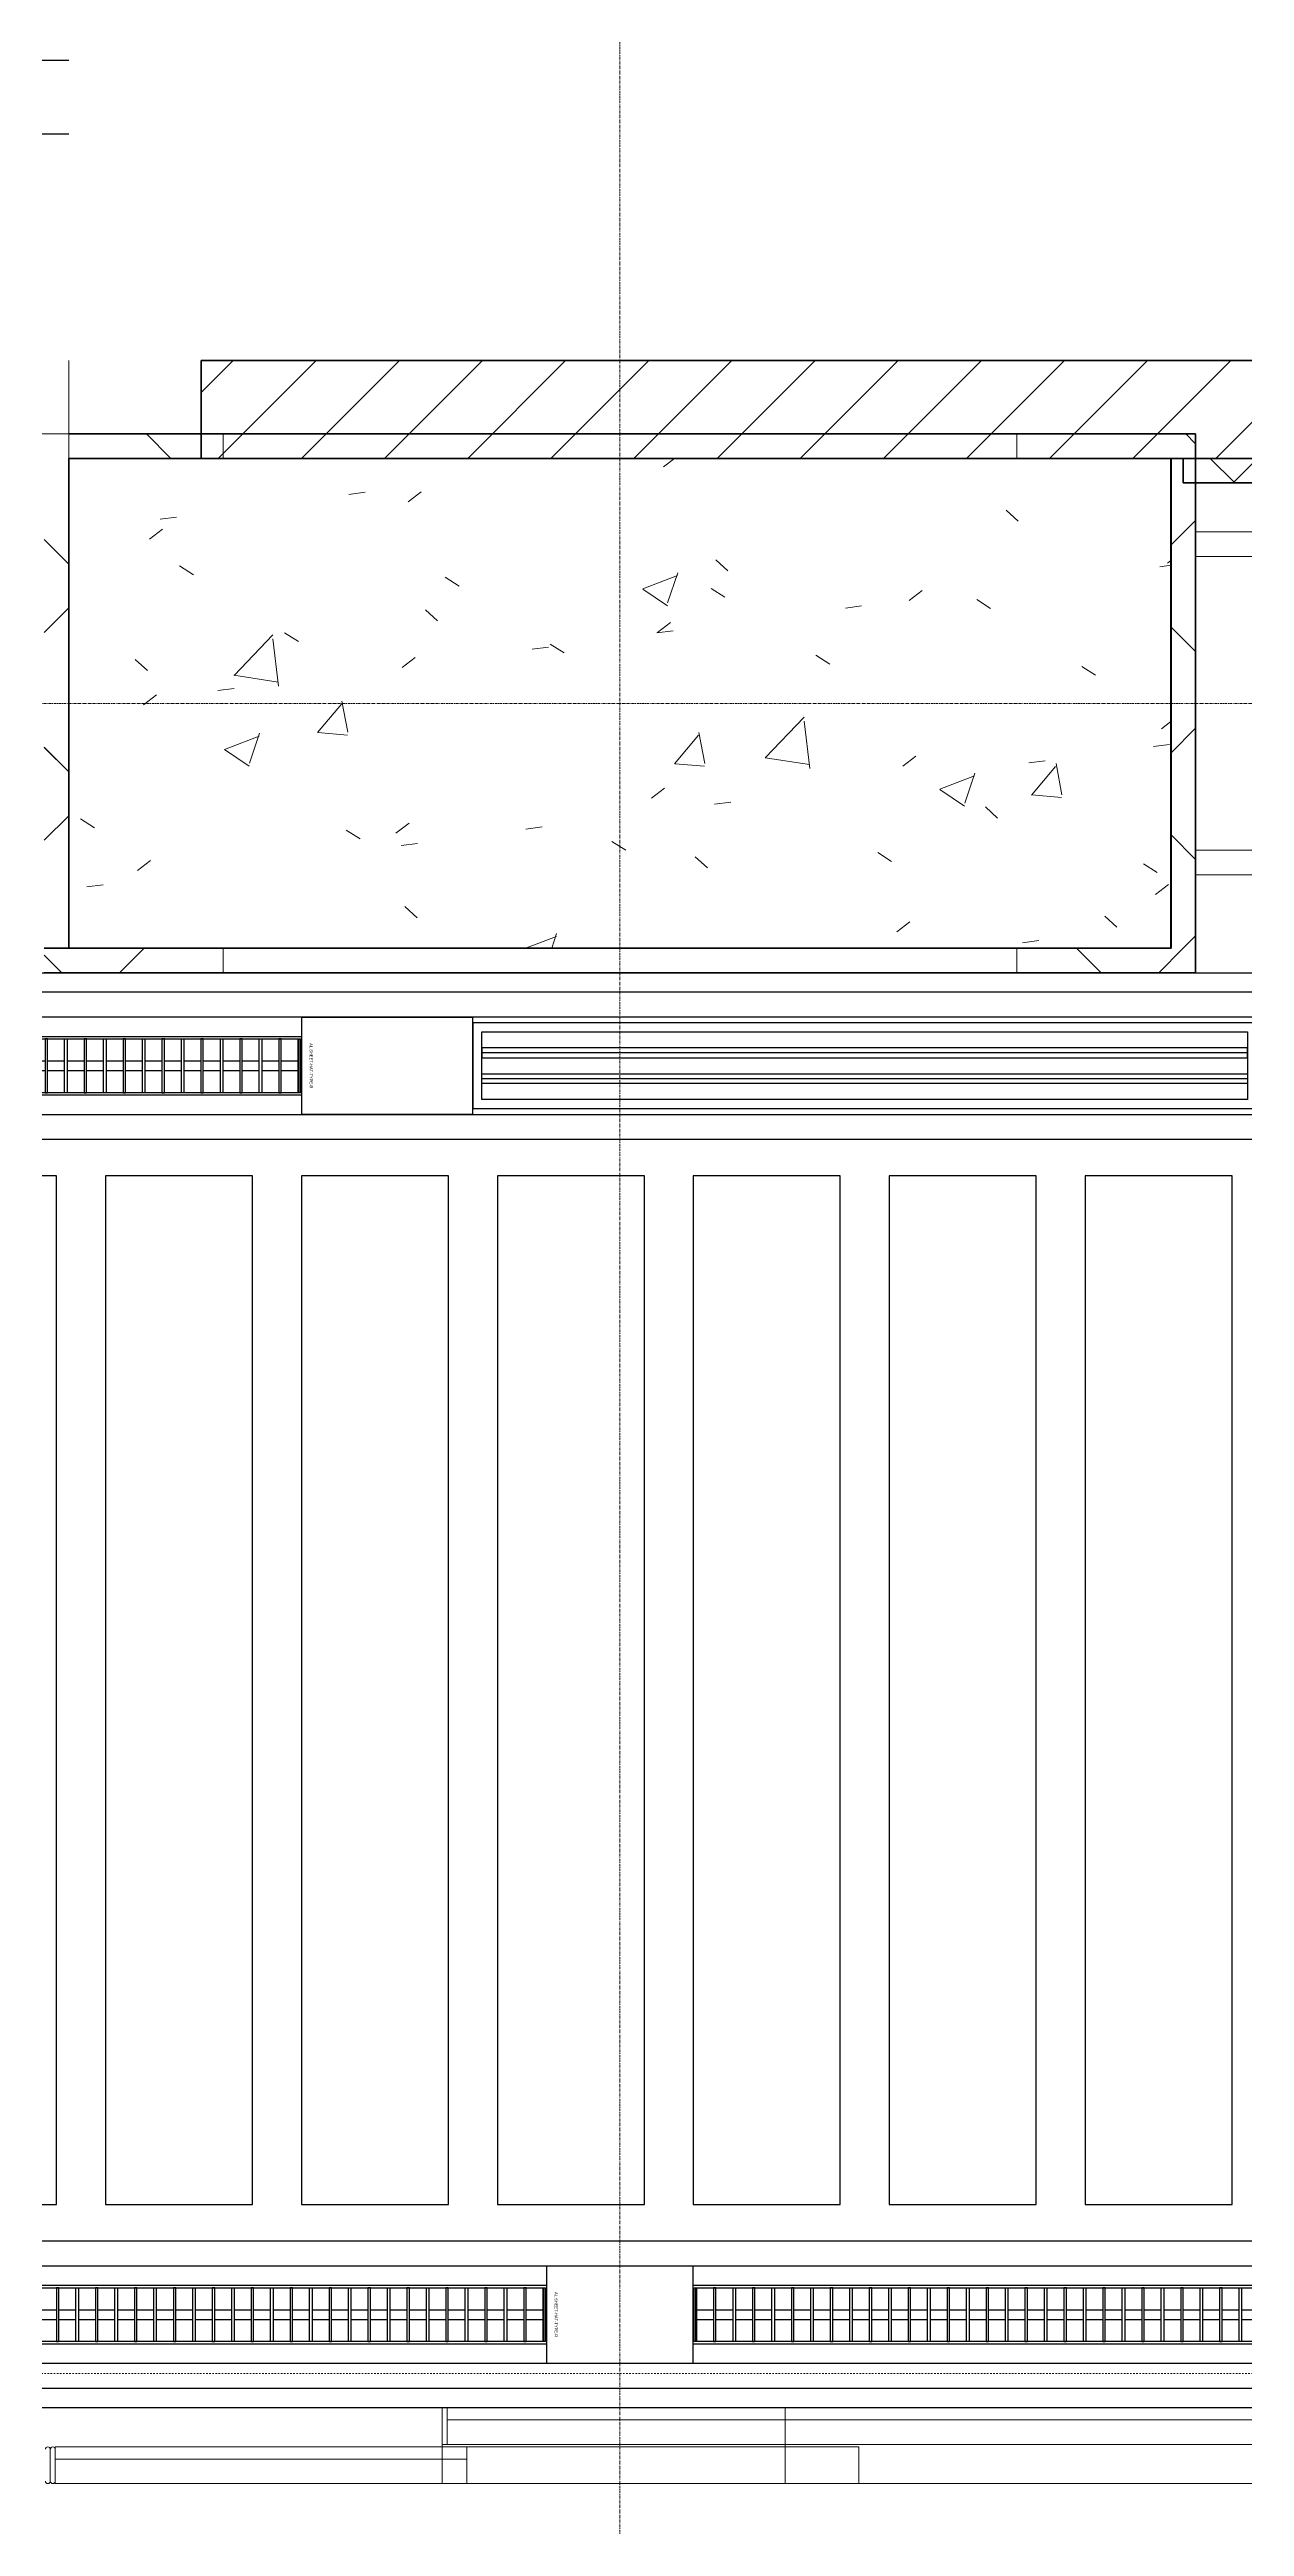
# Model space of a CAD drawing. Header units: millimetres. Extents: x -853228 to -744682, y -17776 to 32484.
# Drawn here: x -814246 to -811807, y -143 to 4914 of the extents above; entities that cross this region are included whole.
import ezdxf
from ezdxf.enums import TextEntityAlignment as Align
from ezdxf.xclip import XClip

# ---------------------------------------------------------------- set-up
doc = ezdxf.new("R2010")
doc.units = ezdxf.units.MM
doc.header["$XCLIPFRAME"] = 0
for name, pattern in [('DASH', [6.35, 3.175, -3.175]), ('DPA_Grid _ Level 100', [10, 5.5, -1.6, 1.3, -1.6]), ('DPA_Hidden 500', [1.4, 0.8, -0.6])]:
    doc.linetypes.add(name, pattern=pattern)
for name, color, linetype in [('000 - WIPEOUT', 250, 'Continuous'), ('001 - ASCESSORIES', 251, 'Continuous'), ('008 - LIGHTING', 1, 'Continuous'), ('A04_TUBE SERIES', 2, 'Continuous'), ('A11_ALU.SOLID SHEET', 2, 'Continuous')]:
    doc.layers.add(name, color=color, linetype=linetype)
for name, color, linetype, lineweight in [('A-CLNG', 2, 'Continuous', 9), ('A-CLNG-PATT', 2, 'Continuous', 9), ('A-COLS', 5, 'Continuous', 70), ('A-COLS-E', 1, 'Continuous', 35), ('A-FLOR-E', 2, 'Continuous', 35), ('A-GENM', 1, 'Continuous', 9), ('A-GENM-HDLN', 2, 'DPA_Hidden 500', 9), ('A-GLAZ-CURT', 2, 'Continuous', 9), ('A-WALL', 5, 'Continuous', 35), ('A-WALL-FNSH', 2, 'Continuous', 35), ('A-WALL-PATT', 1, 'Continuous', 9), ('Q-SPCQ', 2, 'Continuous', 9), ('Q-SPCQ-HDLN', 2, 'DASH', 9), ('S-GRID', 251, 'Continuous', 9), ('WALL-E', 2, 'Continuous', 9)]:
    doc.layers.add(name, color=color, linetype=linetype, lineweight=lineweight)
pattern_1 = [(45, (0, 0), (-212.13203, 212.13203), []), (135, (0, 0), (-212.13203, -212.13203), [])]

# ---------------------------------------------------------------- blocks, each defined once
blk = doc.blocks.new('DPA_Speciality_PlatformScreenDoor - Length_135300-12767973-4281-01 ENLARGED LOWER PLATFORM LEVEL - REFLECTED CEILING PLAN - SHEET 2')
at = {"layer": 'A-GENM'}
for p, q in [((96712.5, -250), (96910.3, -250)), ((96910.3, -250), (96712.5, -250)), ((96807.5, -250), (96717.5, -250)), ((96717.5, -250), (96807.5, -250)), ((96817.5, -250), (96907.5, -250)), ((96907.5, -250), (96817.5, -250))]:
    blk.add_line(p, q, dxfattribs=at)
at = {"layer": 'A-GENM-HDLN'}
for p, q in [((95562.5, -250), (95562.5, -175)), ((96412.5, -175), (95562.5, -175)), ((96412.5, -175), (96412.5, -250)), ((96412.5, -250), (95562.5, -250))]:
    blk.add_line(p, q, dxfattribs=at)
at = {"layer": 'Q-SPCQ'}
for p, q in [((93337.5, -175), (95712.5, -175)), ((95712.5, -175), (95712.5, -330)), ((95712.5, -175), (96412.5, -175)), ((95712.5, -330), (95712.5, -175)), ((95712.5, -200), (95712.5, -175.9)), ((95712.5, -175.9), (95712.5, -200)), ((95712.5, -305), (95712.5, -200)), ((95712.5, -200), (95712.5, -305)), ((96362.5, -175), (97202.5, -175)), ((97202.5, -175), (96362.5, -175)), ((96362.5, -175), (96362.5, -225)), ((96362.5, -225), (96362.5, -175)), ((97172.5, -175), (96392.5, -175)), ((96392.5, -175), (97172.5, -175)), ((96392.5, -175), (97172.5, -175)), ((97172.5, -175), (96392.5, -175)), ((97202.5, -225), (97202.5, -175)), ((97202.5, -225), (97202.5, -175)), ((97202.5, -180), (97202.5, -245)), ((97202.5, -245), (97202.5, -180)), ((97212.5, -245), (97212.5, -180)), ((97212.5, -180), (97212.5, -245)), ((97212.5, -180), (97212.5, -245)), ((97212.5, -245), (97212.5, -180)), ((97202.5, -225), (96362.5, -225)), ((96362.5, -225), (97202.5, -225)), ((96362.5, -250), (96362.5, -225)), ((96362.5, -250), (96362.5, -225)), ((97202.5, -225), (96362.5, -225)), ((96362.5, -225), (96362.5, -250)), ((96362.5, -250), (96362.5, -225)), ((96362.5, -225), (97202.5, -225)), ((96362.5, -225), (97202.5, -225)), ((97202.5, -225), (96362.5, -225)), ((97202.5, -250), (96362.5, -250)), ((96362.5, -250), (97202.5, -250)), ((96362.5, -250), (97202.5, -250)), ((97202.5, -250), (96362.5, -250)), ((96392.5, -225), (97172.5, -225)), ((97172.5, -225), (96392.5, -225)), ((97172.5, -225), (96392.5, -225)), ((96392.5, -225), (97172.5, -225)), ((96412.5, -225), (97152.5, -225)), ((97152.5, -225), (96412.5, -225)), ((96412.5, -225), (97152.5, -225)), ((97152.5, -225), (96412.5, -225)), ((96412.5, -250), (97152.5, -250)), ((97152.5, -250), (96412.5, -250)), ((96412.5, -250), (97152.5, -250)), ((97152.5, -250), (96412.5, -250)), ((96412.5, -330), (96412.5, -250)), ((96412.5, -250), (96412.5, -305)), ((97202.5, -225), (97202.5, -250)), ((97202.5, -250), (97202.5, -225)), ((97202.5, -250), (97202.5, -225)), ((97202.5, -225), (97202.5, -250)), ((95712.5, -255), (93337.5, -255)), ((93337.5, -255), (95712.5, -255)), ((95662.5, -255), (93387.5, -255)), ((93387.5, -255), (95662.5, -255)), ((93397.5, -255), (95652.5, -255)), ((95652.5, -255), (93397.5, -255)), ((95712.5, -255), (96402.5, -255)), ((96402.5, -255), (95712.5, -255)), ((95712.5, -255), (95712.5, -305)), ((95712.5, -305), (95712.5, -255)), ((95712.5, -305), (95712.5, -255)), ((95712.5, -255), (95712.5, -305)), ((95762.5, -255), (96352.5, -255)), ((96352.5, -255), (95762.5, -255)), ((96352.5, -255), (95772.5, -255)), ((95772.5, -255), (96352.5, -255)), ((96402.5, -255), (96402.5, -330)), ((96412.5, -255), (96402.5, -255)), ((96402.5, -255), (96412.5, -255)), ((96402.5, -330), (96402.5, -255)), ((96402.5, -305), (96402.5, -255)), ((96402.5, -305), (96402.5, -255)), ((96412.5, -330), (96412.5, -255)), ((96412.5, -255), (96412.5, -330)), ((95712.5, -305), (93337.5, -305)), ((95712.5, -305), (93337.5, -305)), ((93337.5, -305), (95712.5, -305)), ((93337.5, -330), (95712.5, -330)), ((93337.5, -330), (95712.5, -330)), ((93347.5, -305), (95702.5, -305)), ((93347.5, -305), (95702.5, -305)), ((95702.5, -305), (93347.5, -305)), ((95702.5, -330), (93347.5, -330)), ((93347.5, -330), (95702.5, -330)), ((95702.5, -330), (93347.5, -330)), ((95662.5, -305), (93387.5, -305)), ((93387.5, -305), (95662.5, -305)), ((95652.5, -305), (93397.5, -305)), ((93397.5, -305), (95652.5, -305)), ((95652.5, -305), (93397.5, -305)), ((93397.5, -305), (95652.5, -305)), ((93397.5, -305), (95652.5, -305)), ((95652.5, -305), (93397.5, -305)), ((95652.5, -330), (93397.5, -330)), ((93397.5, -330), (95652.5, -330)), ((95652.5, -330), (93397.5, -330)), ((93397.5, -330), (95652.5, -330)), ((95702.5, -305), (95712.5, -305)), ((95712.5, -330), (95702.5, -330)), ((95712.5, -329.1), (95712.5, -305)), ((95712.5, -305), (95722.5, -305)), ((96402.5, -305), (95712.5, -305)), ((95712.5, -305), (95712.5, -330)), ((95712.5, -330), (95712.5, -305)), ((95712.5, -305), (96402.5, -305)), ((96402.5, -305), (95712.5, -305)), ((95712.5, -305), (95712.5, -329.1)), ((95712.5, -330), (95712.5, -305)), ((95712.5, -305), (95712.5, -330)), ((95712.5, -330), (96412.5, -330)), ((95712.5, -330), (96402.5, -330)), ((95722.5, -330), (95712.5, -330)), ((95722.5, -305), (96402.5, -305)), ((96402.5, -305), (95722.5, -305)), ((95722.5, -305), (96402.5, -305)), ((96402.5, -330), (95722.5, -330)), ((96402.5, -330), (95722.5, -330)), ((95722.5, -330), (96402.5, -330)), ((95762.5, -305), (96352.5, -305)), ((96352.5, -305), (95762.5, -305)), ((95772.5, -305), (96352.5, -305)), ((96352.5, -305), (95772.5, -305)), ((95772.5, -305), (96352.5, -305)), ((96352.5, -305), (95772.5, -305)), ((96352.5, -305), (95772.5, -305)), ((95772.5, -305), (96352.5, -305)), ((95772.5, -330), (96352.5, -330)), ((96352.5, -330), (95772.5, -330)), ((95772.5, -330), (96352.5, -330)), ((96352.5, -330), (95772.5, -330)), ((96402.5, -330), (96402.5, -305)), ((96402.5, -330), (96402.5, -305)), ((96402.5, -305), (96402.5, -330)), ((96402.5, -330), (96402.5, -305)), ((96402.5, -330), (96412.5, -330)), ((96412.5, -330), (96402.5, -330)), ((96412.5, -305), (96412.5, -329.1))]:
    blk.add_line(p, q, dxfattribs=at)
for centre, start, end in [((97207.5, -180), 0, 180), ((97207.5, -180), 135, 180), ((97207.5, -180), 60, 120), ((97207.5, -180), 360, 30), ((97217.5, -180), 0, 180), ((97217.5, -180), 150, 180), ((97207.5, -245), 180, 210), ((97207.5, -245), 180, 0), ((97207.5, -245), 240, 300), ((97207.5, -245), 330, 0), ((97217.5, -245), 180, 210), ((97217.5, -245), 180, 360)]:
    blk.add_arc(centre, 5, start, end, dxfattribs=at)
at = {"layer": 'Q-SPCQ-HDLN'}
for p, q in [((132340.1, -330), (61742.7, -330)), ((132340.1, -400), (61742.7, -400))]:
    blk.add_line(p, q, dxfattribs=at)
blk = doc.blocks.new('*U393')
at = {"layer": 'S-GRID', "linetype": 'DPA_Grid _ Level 100'}
for p, q in [((-11400, -21354.7), (-11400, 16961.2)), ((22800, 0), (-50209.7, 0))]:
    blk.add_line(p, q, dxfattribs=at)
blk = doc.blocks.new('System Panel - DPA-AR_Metal Ceiling Rectangular Panel-V23-4281-01 ENLARGED LOWER PLATFORM LEVEL - REFLECTED CEILING PLAN - SHEET 2')
at = {"layer": 'A-GLAZ-CURT'}
for p, q in [((-846107.3, 4029), (-846107.3, 3929)), ((-846107.3, 3929), (-846107.3, 4029)), ((-843982.3, 3929), (-843982.3, 4029)), ((-843982.3, 4029), (-843982.3, 3929)), ((-846107.3, 3929), (-845502.5, 3929)), ((-845502.5, 3929), (-846107.3, 3929)), ((-845392.2, 3929), (-843982.3, 3929)), ((-843982.3, 3929), (-845392.2, 3929))]:
    blk.add_line(p, q, dxfattribs=at)
blk = doc.blocks.new('System Panel - DPA-AR_Metal Ceiling Rectangular Panel-V16-4281-01 ENLARGED LOWER PLATFORM LEVEL - REFLECTED CEILING PLAN - SHEET 2')
at = {"layer": 'A-GLAZ-CURT'}
for p, q in [((-814257.4, 4129), (-816382.4, 4129)), ((-816382.4, 4129), (-816382.4, 3929)), ((-816382.4, 3929), (-816382.4, 4129)), ((-816382.4, 4129), (-814257.4, 4129)), ((-814257.4, 3929), (-814257.4, 4129)), ((-814257.4, 4129), (-814257.4, 3929)), ((-816382.4, 3929), (-814257.4, 3929)), ((-814257.4, 3929), (-816382.4, 3929))]:
    blk.add_line(p, q, dxfattribs=at)
blk = doc.blocks.new('System Panel - DPA-AR_Metal Ceiling Rectangular Panel-V28-4281-01 ENLARGED LOWER PLATFORM LEVEL - REFLECTED CEILING PLAN - SHEET 2')
at = {"layer": 'A-GLAZ-CURT'}
for p, q in [((-845390.6, 3879), (-846107.3, 3879)), ((-846107.3, 3879), (-846107.3, 3279)), ((-846107.3, 3279), (-846107.3, 3879)), ((-846107.3, 3879), (-845390.6, 3879)), ((-843982.3, 3879), (-845280.3, 3879)), ((-845280.3, 3879), (-843982.3, 3879)), ((-843982.3, 3279), (-843982.3, 3879)), ((-843982.3, 3879), (-843982.3, 3279)), ((-846107.3, 3279), (-843982.3, 3279)), ((-843982.3, 3279), (-846107.3, 3279))]:
    blk.add_line(p, q, dxfattribs=at)
blk = doc.blocks.new('*U516')
at = {"layer": 'A-CLNG'}
for p, q in [((-12524.9, 550), (-12524.9, 700.1)), ((-12524.9, 700.1), (-12524.9, 550)), ((-18360.2, 550), (-12524.9, 550)), ((-12524.9, 550), (-18360.2, 550))]:
    blk.add_line(p, q, dxfattribs=at)
at = {"layer": 'A-GLAZ-CURT'}
for name, p in [('System Panel - DPA-AR_Metal Ceiling Rectangular Panel-V23-4281-01 ENLARGED LOWER PLATFORM LEVEL - REFLECTED CEILING PLAN - SHEET 2', (835882.4, -3579)), ('System Panel - DPA-AR_Metal Ceiling Rectangular Panel-V28-4281-01 ENLARGED LOWER PLATFORM LEVEL - REFLECTED CEILING PLAN - SHEET 2', (835882.4, -3579)), ('System Panel - DPA-AR_Metal Ceiling Rectangular Panel-V16-4281-01 ENLARGED LOWER PLATFORM LEVEL - REFLECTED CEILING PLAN - SHEET 2', (806157.4, -4479))]:
    blk.add_blockref(name, p, dxfattribs=at)
blk = doc.blocks.new('DPA_Speciality_PlatformScreenDoor - Length_135300-12767973-4180-01 LOWER PLATFORM LEVEL - REFLECTED CEILING PLAN')
at = {"layer": 'A-GENM'}
for p, q in [((96712.5, -250), (96902.6, -250)), ((96902.6, -250), (96712.5, -250)), ((96807.5, -250), (96717.5, -250)), ((96717.5, -250), (96807.5, -250)), ((96817.5, -250), (96907.5, -250)), ((96907.5, -250), (96817.5, -250))]:
    blk.add_line(p, q, dxfattribs=at)
at = {"layer": 'A-GENM-HDLN'}
for p, q in [((95562.5, -250), (95562.5, -175)), ((96412.5, -175), (95562.5, -175)), ((96412.5, -175), (96412.5, -250)), ((96412.5, -250), (95562.5, -250))]:
    blk.add_line(p, q, dxfattribs=at)
at = {"layer": 'Q-SPCQ'}
for p, q in [((93337.5, -175), (95712.5, -175)), ((95712.5, -175), (95712.5, -330)), ((95712.5, -175), (96412.5, -175)), ((95712.5, -330), (95712.5, -175)), ((95712.5, -200), (95712.5, -187.5)), ((95712.5, -187.5), (95712.5, -200)), ((95712.5, -305), (95712.5, -200)), ((95712.5, -200), (95712.5, -305)), ((96362.5, -175), (97202.5, -175)), ((97202.5, -175), (96362.5, -175)), ((96362.5, -175), (96362.5, -225)), ((96362.5, -225), (96362.5, -175)), ((97172.5, -175), (96392.5, -175)), ((96392.5, -175), (97172.5, -175)), ((96392.5, -175), (97172.5, -175)), ((97172.5, -175), (96392.5, -175)), ((97202.5, -225), (97202.5, -175)), ((97202.5, -225), (97202.5, -175)), ((97202.5, -180), (97202.5, -245)), ((97202.5, -245), (97202.5, -180)), ((97212.5, -245), (97212.5, -180)), ((97212.5, -180), (97212.5, -245)), ((97212.5, -180), (97212.5, -245)), ((97212.5, -245), (97212.5, -180)), ((97202.5, -225), (96362.5, -225)), ((96362.5, -225), (97202.5, -225)), ((96362.5, -250), (96362.5, -225)), ((96362.5, -250), (96362.5, -225)), ((97202.5, -225), (96362.5, -225)), ((96362.5, -225), (96362.5, -250)), ((96362.5, -250), (96362.5, -225)), ((96362.5, -225), (97202.5, -225)), ((96362.5, -225), (97202.5, -225)), ((97202.5, -225), (96362.5, -225)), ((97202.5, -250), (96362.5, -250)), ((96362.5, -250), (97202.5, -250)), ((96362.5, -250), (97202.5, -250)), ((97202.5, -250), (96362.5, -250)), ((96392.5, -225), (97172.5, -225)), ((97172.5, -225), (96392.5, -225)), ((97172.5, -225), (96392.5, -225)), ((96392.5, -225), (97172.5, -225)), ((96412.5, -225), (97152.5, -225)), ((97152.5, -225), (96412.5, -225)), ((96412.5, -225), (97152.5, -225)), ((97152.5, -225), (96412.5, -225)), ((96412.5, -250), (97152.5, -250)), ((97152.5, -250), (96412.5, -250)), ((96412.5, -250), (97152.5, -250)), ((97152.5, -250), (96412.5, -250)), ((96412.5, -330), (96412.5, -250)), ((96412.5, -250), (96412.5, -305)), ((97202.5, -225), (97202.5, -250)), ((97202.5, -250), (97202.5, -225)), ((97202.5, -250), (97202.5, -225)), ((97202.5, -225), (97202.5, -250)), ((95712.5, -255), (93337.5, -255)), ((93337.5, -255), (95712.5, -255)), ((95662.5, -255), (93387.5, -255)), ((93387.5, -255), (95662.5, -255)), ((93397.5, -255), (95652.5, -255)), ((95652.5, -255), (93397.5, -255)), ((95712.5, -255), (96402.5, -255)), ((96402.5, -255), (95712.5, -255)), ((95712.5, -255), (95712.5, -305)), ((95712.5, -305), (95712.5, -255)), ((95712.5, -305), (95712.5, -255)), ((95712.5, -255), (95712.5, -305)), ((95762.5, -255), (96352.5, -255)), ((96352.5, -255), (95762.5, -255)), ((96352.5, -255), (95772.5, -255)), ((95772.5, -255), (96352.5, -255)), ((96402.5, -255), (96402.5, -330)), ((96412.5, -255), (96402.5, -255)), ((96402.5, -255), (96412.5, -255)), ((96402.5, -330), (96402.5, -255)), ((96402.5, -305), (96402.5, -255)), ((96402.5, -305), (96402.5, -255)), ((96412.5, -330), (96412.5, -255)), ((96412.5, -255), (96412.5, -330)), ((95712.5, -305), (93337.5, -305)), ((95712.5, -305), (93337.5, -305)), ((93337.5, -305), (95712.5, -305)), ((93337.5, -330), (95712.5, -330)), ((93337.5, -330), (95712.5, -330)), ((93347.5, -305), (95702.5, -305)), ((93347.5, -305), (95702.5, -305)), ((95702.5, -305), (93347.5, -305)), ((95702.5, -330), (93347.5, -330)), ((93347.5, -330), (95702.5, -330)), ((95702.5, -330), (93347.5, -330)), ((95662.5, -305), (93387.5, -305)), ((93387.5, -305), (95662.5, -305)), ((95652.5, -305), (93397.5, -305)), ((93397.5, -305), (95652.5, -305)), ((95652.5, -305), (93397.5, -305)), ((93397.5, -305), (95652.5, -305)), ((93397.5, -305), (95652.5, -305)), ((95652.5, -305), (93397.5, -305)), ((95652.5, -330), (93397.5, -330)), ((93397.5, -330), (95652.5, -330)), ((95652.5, -330), (93397.5, -330)), ((93397.5, -330), (95652.5, -330)), ((95702.5, -305), (95712.5, -305)), ((95712.5, -330), (95702.5, -330)), ((95712.5, -317.5), (95712.5, -305)), ((95712.5, -305), (95722.5, -305)), ((96402.5, -305), (95712.5, -305)), ((95712.5, -305), (95712.5, -330)), ((95712.5, -330), (95712.5, -305)), ((95712.5, -305), (96402.5, -305)), ((96402.5, -305), (95712.5, -305)), ((95712.5, -305), (95712.5, -317.5)), ((95712.5, -330), (95712.5, -305)), ((95712.5, -305), (95712.5, -330)), ((95712.5, -330), (96412.5, -330)), ((95712.5, -330), (96402.5, -330)), ((95722.5, -330), (95712.5, -330)), ((95722.5, -305), (96402.5, -305)), ((96402.5, -305), (95722.5, -305)), ((95722.5, -305), (96402.5, -305)), ((96402.5, -330), (95722.5, -330)), ((96402.5, -330), (95722.5, -330)), ((95722.5, -330), (96402.5, -330)), ((95762.5, -305), (96352.5, -305)), ((96352.5, -305), (95762.5, -305)), ((95772.5, -305), (96352.5, -305)), ((96352.5, -305), (95772.5, -305)), ((95772.5, -305), (96352.5, -305)), ((96352.5, -305), (95772.5, -305)), ((96352.5, -305), (95772.5, -305)), ((95772.5, -305), (96352.5, -305)), ((95772.5, -330), (96352.5, -330)), ((96352.5, -330), (95772.5, -330)), ((95772.5, -330), (96352.5, -330)), ((96352.5, -330), (95772.5, -330)), ((96402.5, -330), (96402.5, -305)), ((96402.5, -330), (96402.5, -305)), ((96402.5, -305), (96402.5, -330)), ((96402.5, -330), (96402.5, -305)), ((96402.5, -330), (96412.5, -330)), ((96412.5, -330), (96402.5, -330)), ((96412.5, -305), (96412.5, -317.5))]:
    blk.add_line(p, q, dxfattribs=at)
for centre, start, end in [((97207.5, -180), 360, 180), ((97207.5, -180), 0, 180), ((97217.5, -180), 0, 180), ((97217.5, -180), 0, 180), ((97207.5, -245), 180, 360), ((97207.5, -245), 180, 0), ((97217.5, -245), 180, 360), ((97217.5, -245), 180, 360)]:
    blk.add_arc(centre, 5, start, end, dxfattribs=at)
at = {"layer": 'Q-SPCQ-HDLN'}
for p, q in [((135200, -330), (-100, -330)), ((135200, -400), (-100, -400))]:
    blk.add_line(p, q, dxfattribs=at)
blk = doc.blocks.new('C-1-PP19-AR-4180-01-B_20250908-040939_EXDOWNLIGHT')
at = {"layer": 'Q-SPCQ', "rotation": 180}
blk.add_blockref('DPA_Speciality_PlatformScreenDoor - Length_135300-12767973-4180-01 LOWER PLATFORM LEVEL - REFLECTED CEILING PLAN', (27650, -3810), dxfattribs=at)
blk = doc.blocks.new('*U627')
at = {"color": 1}
blk.add_wipeout([(600, -60), (-600, -60), (-600, 60), (600, 60)], dxfattribs=at).dxf.layer = '000 - WIPEOUT'
at = {"layer": '001 - ASCESSORIES', "color": 0}
blk.add_lwpolyline([(600, -60), (-600, -60), (-600, 60), (600, 60)], close=True, dxfattribs=at)
at = {"layer": '001 - ASCESSORIES'}
for points in [[(-593.5, -55), (-598.5, -55), (-598.5, 55), (-593.5, 55)], [(595, -55), (-595, -55), (-595, 55), (595, 55)], [(-558.8, -55), (-553.8, -55), (-553.8, 55), (-558.8, 55)], [(-514, -55), (-519, -55), (-519, 55), (-514, 55)], [(-479.3, -55), (-474.3, -55), (-474.3, 55), (-479.3, 55)], [(-434.6, -55), (-439.6, -55), (-439.6, 55), (-434.6, 55)], [(-399.8, -55), (-394.8, -55), (-394.8, 55), (-399.8, 55)], [(-355.1, -55), (-360.1, -55), (-360.1, 55), (-355.1, 55)], [(-320.4, -55), (-315.4, -55), (-315.4, 55), (-320.4, 55)], [(-275.6, -55), (-280.6, -55), (-280.6, 55), (-275.6, 55)], [(-240.9, -55), (-235.9, -55), (-235.9, 55), (-240.9, 55)], [(-196.2, -55), (-201.2, -55), (-201.2, 55), (-196.2, 55)], [(-161.4, -55), (-156.4, -55), (-156.4, 55), (-161.4, 55)], [(-116.7, -55), (-121.7, -55), (-121.7, 55), (-116.7, 55)], [(-82, -55), (-77, -55), (-77, 55), (-82, 55)], [(-37.2, -55), (-42.2, -55), (-42.2, 55), (-37.2, 55)], [(-2.5, -55), (2.5, -55), (2.5, 55), (-2.5, 55)], [(42.2, -55), (37.2, -55), (37.2, 55), (42.2, 55)], [(77, -55), (82, -55), (82, 55), (77, 55)], [(121.7, -55), (116.7, -55), (116.7, 55), (121.7, 55)], [(156.4, -55), (161.4, -55), (161.4, 55), (156.4, 55)], [(201.2, -55), (196.2, -55), (196.2, 55), (201.2, 55)], [(235.9, -55), (240.9, -55), (240.9, 55), (235.9, 55)], [(280.6, -55), (275.6, -55), (275.6, 55), (280.6, 55)], [(315.4, -55), (320.4, -55), (320.4, 55), (315.4, 55)], [(360.1, -55), (355.1, -55), (355.1, 55), (360.1, 55)], [(394.8, -55), (399.8, -55), (399.8, 55), (394.8, 55)], [(439.6, -55), (434.6, -55), (434.6, 55), (439.6, 55)], [(474.3, -55), (479.3, -55), (479.3, 55), (474.3, 55)], [(519, -55), (514, -55), (514, 55), (519, 55)], [(553.8, -55), (558.8, -55), (558.8, 55), (553.8, 55)], [(598.5, -55), (593.5, -55), (593.5, 55), (598.5, 55)]]:
    blk.add_lwpolyline(points, close=True, dxfattribs=at)
for points in [[(-593.5, 10), (-558.8, 10)], [(-553.8, 10), (-519, 10)], [(-514, 10), (-479.3, 10)], [(-474.3, 10), (-439.6, 10)], [(-434.6, 10), (-399.8, 10)], [(-394.8, 10), (-360.1, 10)], [(-355.1, 10), (-320.4, 10)], [(-315.4, 10), (-280.6, 10)], [(-275.6, 10), (-240.9, 10)], [(-235.9, 10), (-201.2, 10)], [(-196.2, 10), (-161.4, 10)], [(-156.4, 10), (-121.7, 10)], [(-116.7, 10), (-82, 10)], [(-77, 10), (-42.2, 10)], [(-37.2, 10), (-2.5, 10)], [(2.5, 10), (37.2, 10)], [(42.2, 10), (77, 10)], [(82, 10), (116.7, 10)], [(121.7, 10), (156.4, 10)], [(161.4, 10), (196.2, 10)], [(201.2, 10), (235.9, 10)], [(240.9, 10), (275.6, 10)], [(280.6, 10), (315.4, 10)], [(320.4, 10), (355.1, 10)], [(360.1, 10), (394.8, 10)], [(399.8, 10), (434.6, 10)], [(439.6, 10), (474.3, 10)], [(479.3, 10), (514, 10)], [(519, 10), (553.8, 10)], [(558.8, 10), (593.5, 10)], [(-593.5, -10), (-558.8, -10)], [(-553.8, -10), (-519, -10)], [(-514, -10), (-479.3, -10)], [(-474.3, -10), (-439.6, -10)], [(-434.6, -10), (-399.8, -10)], [(-394.8, -10), (-360.1, -10)], [(-355.1, -10), (-320.4, -10)], [(-315.4, -10), (-280.6, -10)], [(-275.6, -10), (-240.9, -10)], [(-235.9, -10), (-201.2, -10)], [(-196.2, -10), (-161.4, -10)], [(-156.4, -10), (-121.7, -10)], [(-116.7, -10), (-82, -10)], [(-77, -10), (-42.2, -10)], [(-37.2, -10), (-2.5, -10)], [(2.5, -10), (37.2, -10)], [(42.2, -10), (77, -10)], [(82, -10), (116.7, -10)], [(121.7, -10), (156.4, -10)], [(161.4, -10), (196.2, -10)], [(201.2, -10), (235.9, -10)], [(240.9, -10), (275.6, -10)], [(280.6, -10), (315.4, -10)], [(320.4, -10), (355.1, -10)], [(360.1, -10), (394.8, -10)], [(399.8, -10), (434.6, -10)], [(439.6, -10), (474.3, -10)], [(479.3, -10), (514, -10)], [(519, -10), (553.8, -10)], [(558.8, -10), (593.5, -10)]]:
    blk.add_lwpolyline(points, dxfattribs=at)
blk = doc.blocks.new('*U629')
at = {"layer": '001 - ASCESSORIES', "color": 0, "linetype": 'ByBlock'}
blk.add_lwpolyline([(800, 87.5), (-800, 87.5), (-800, -87.5), (800, -87.5)], close=True, dxfattribs=at)
at = {"layer": '001 - ASCESSORIES', "linetype": 'ByBlock'}
for points in [[(-781.5, 69), (781.5, 69), (781.5, -69), (-781.5, -69)], [(781.5, 36.3), (-781.5, 36.3), (-781.5, 16.3), (781.5, 16.3)], [(-781.5, -16.3), (781.5, -16.3), (781.5, -36.3), (-781.5, -36.3)]]:
    blk.add_lwpolyline(points, close=True, dxfattribs=at)
for points in [[(781.5, 26.3), (-781.5, 26.3)], [(-781.5, -26.3), (781.5, -26.3)]]:
    blk.add_lwpolyline(points, dxfattribs=at)
blk = doc.blocks.new('*U880')
at = {"layer": 'A11_ALU.SOLID SHEET', "color": 0}
blk.add_lwpolyline([(350, -98.8), (350, 98.8), (0, 98.8), (0, -98.8)], close=True, dxfattribs=at)
at = {"layer": 'Defpoints', "color": 250}
blk.add_point((0, 0), dxfattribs=at)
blk.add_text('AL.SHEET-HAT-TYPE-R', height=6, rotation=270, dxfattribs=at).set_placement((15, 0), align=Align.BOTTOM_CENTER)
blk = doc.blocks.new('*U882')
blk.add_attdef('EXTR.OVL-LENGTH_', (-25, -59.1), '', height=5)
blk.add_wipeout([(-25, 0), (25, 0), (25, 67400), (-25, 67400)]).dxf.layer = '000 - WIPEOUT'
at = {"layer": 'A04_TUBE SERIES', "color": 0}
blk.add_lwpolyline([(-25, 0), (25, 0), (25, 67400), (-25, 67400)], close=True, dxfattribs=at)
blk = doc.blocks.new('*U883')
blk.add_attdef('EXTR.OVL-LENGTH_', (-25, -59.1), '', height=5)
blk.add_wipeout([(-25, 0), (25, 0), (25, 67400), (-25, 67400)]).dxf.layer = '000 - WIPEOUT'
at = {"layer": 'A04_TUBE SERIES', "color": 0}
blk.add_lwpolyline([(-25, 0), (25, 0), (25, 67400), (-25, 67400)], close=True, dxfattribs=at)
blk = doc.blocks.new('*U881')
at = {"layer": 'A11_ALU.SOLID SHEET', "color": 0}
blk.add_lwpolyline([(300, -98.8), (300, 98.8), (0, 98.8), (0, -98.8)], close=True, dxfattribs=at)
at = {"layer": 'Defpoints', "color": 250}
blk.add_point((0, 0), dxfattribs=at)
blk.add_text('AL.SHEET-HAT-TYPE-R', height=6, rotation=270, dxfattribs=at).set_placement((15, 0), align=Align.BOTTOM_CENTER)
blk = doc.blocks.new('*U884')
blk.add_attdef('EXTR.OVL-LENGTH_', (-25, -59.1), '', height=5)
blk.add_wipeout([(-25, 0), (25, 0), (25, 67400), (-25, 67400)]).dxf.layer = '000 - WIPEOUT'
at = {"layer": 'A04_TUBE SERIES', "color": 0}
blk.add_lwpolyline([(-25, 0), (25, 0), (25, 67400), (-25, 67400)], close=True, dxfattribs=at)
blk = doc.blocks.new('*U885')
blk.add_attdef('EXTR.OVL-LENGTH_', (-25, -59.1), '', height=5)
blk.add_wipeout([(-25, 0), (25, 0), (25, 67400), (-25, 67400)]).dxf.layer = '000 - WIPEOUT'
at = {"layer": 'A04_TUBE SERIES', "color": 0}
blk.add_lwpolyline([(-25, 0), (25, 0), (25, 67400), (-25, 67400)], close=True, dxfattribs=at)
blk = doc.blocks.new('*U891')
at = {"color": 3}
for points in [[(-1050, -3650), (1050, -3650), (1050, -3950), (-1050, -3950)], [(-1050, -4050), (1050, -4050), (1050, -4350), (-1050, -4350)], [(-1050, -4450), (1050, -4450), (1050, -4750), (-1050, -4750)], [(-1050, -4850), (1050, -4850), (1050, -5150), (-1050, -5150)], [(-1050, -5250), (1050, -5250), (1050, -5550), (-1050, -5550)], [(-1050, -5650), (1050, -5650), (1050, -5950), (-1050, -5950)], [(-1050, -6050), (1050, -6050), (1050, -6350), (-1050, -6350)]]:
    blk.add_wipeout(points, dxfattribs=at).dxf.layer = '000 - WIPEOUT'
at = {"layer": 'A11_ALU.SOLID SHEET', "color": 0, "linetype": 'ByBlock'}
for points in [[(-1050, -3950), (1050, -3950), (1050, -3650), (-1050, -3650)], [(-1050, -4350), (1050, -4350), (1050, -4050), (-1050, -4050)], [(-1050, -4750), (1050, -4750), (1050, -4450), (-1050, -4450)], [(-1050, -5150), (1050, -5150), (1050, -4850), (-1050, -4850)], [(-1050, -5550), (1050, -5550), (1050, -5250), (-1050, -5250)], [(-1050, -5950), (1050, -5950), (1050, -5650), (-1050, -5650)], [(-1050, -6350), (1050, -6350), (1050, -6050), (-1050, -6050)]]:
    blk.add_lwpolyline(points, close=True, dxfattribs=at)
blk = doc.blocks.new('*U986')
blk.add_lwpolyline([(-107450, -550), (27650, -550), (27650, -3480), (-107450, -3480)], close=True)
at = {"layer": '008 - LIGHTING'}
blk.add_blockref('*U629', (-67900, -740), dxfattribs=at)
blk.add_blockref('*U629', (-67900, -740), dxfattribs=at)
blk.add_blockref('*U629', (-67900, -740), dxfattribs=at)
at = {"layer": 'A11_ALU.SOLID SHEET', "color": 1}
for name, p in [('*U880', (-69050, -740)), ('*U881', (-68550, -3290))]:
    blk.add_blockref(name, p, dxfattribs=at)
at = {"layer": '008 - LIGHTING'}
for p in [(-69650, -740), (-69150, -3290), (-67650, -3290)]:
    blk.add_blockref('*U627', p, dxfattribs=at)
at = {"layer": 'A04_TUBE SERIES', "linetype": 'ByBlock', "rotation": 270}
for name, p in [('*U883', (-107350, -615)), ('*U882', (-107350, -865)), ('*U884', (-107350, -3165)), ('*U885', (-107350, -3415))]:
    blk.add_blockref(name, p, dxfattribs=at)
at = {"layer": 'A11_ALU.SOLID SHEET', "linetype": 'ByBlock', "rotation": 90}
blk.add_blockref('*U891', (-73500, -2015), dxfattribs=at)
at = {"layer": '008 - LIGHTING'}
for p in [(-69650, -740), (-69150, -3290), (-67650, -3290)]:
    blk.add_blockref('*U627', p, dxfattribs=at)
for p in [(-69650, -740), (-69150, -3290), (-67650, -3290)]:
    blk.add_blockref('*U627', p, dxfattribs=at)

msp = doc.modelspace()

# ---------------------------------------------------------------- block references
ref = msp.add_blockref('*U986', (-744682.4, 3579))
XClip(ref).set_block_clipping_path([(-104690.1238047113, -9620.0077451946), (-34092.6543255158, 14393.0014498748)])

# ---------------------------------------------------------------- next in the draw order: hatches: boundary and pattern name
at = {"layer": 'A-CLNG-PATT', "lineweight": 25}
h = msp.add_hatch(dxfattribs=at)
h.set_pattern_fill('FP_4', color=256, style=0, pattern_type=2)
h.set_pattern_definition([(270, (-1478075.6, 661215), (-3117.691, -2e-13), [1200, 0]), (270, (-1474958, 661215), (-3117.691, -2e-13), [1200, 0]), (180, (-1474957.9, 660089.9), (1e-13, 1200), [3117.691, 0]), (180, (-1474957.9, 661139.9), (1e-13, 1200), [3117.691, 0])])
h.paths.add_polyline_path([(-820042.5, 4129), (-814207.3, 4129), (-814207.8, 7894), (-820042.5, 7894), (-820042.5, 6410.1)])
at = {"layer": 'A-COLS-E', "lineweight": 9}
h = msp.add_hatch(dxfattribs=at)
h.set_pattern_fill('FP_1', color=256, style=0, pattern_type=2)
h.set_pattern_definition([(50, (0, 0), (728.7365, -63.75582), [76.2, -838.2]), (355, (0, 0), (-140.9716, 764.2276), [60.96, -670.56]), (100.451, (60.7, -5.3), (587.77, 700.46675), [64.76, -712.36]), (46.184, (0, 203.2), (1084.3162, -168.171), [114.3, -1257.3]), (96.636, (90.4, 189.2), (949.6099, 989.7098), [97.14, -1068.54]), (351.184, (0, 203.2), (949.6206, 989.7012), [91.44, -1005.84]), (21, (101.6, 152.4), (606.45787, -409.06057), [76.2, -838.2]), (326, (101.6, 152.4), (247.20834, 736.7529), [60.96, -670.56]), (71.451, (152.14, 118.3), (853.66825, 327.6855), [64.76, -712.36]), (37.5, (0, 0), (12.35469, 338.22012), [33.528, -628.904, 33.528, -647.192, -673.1]), (37.5, (0, 0), (12.35469, 338.22012), [-1343.152, 33.528, -639.572]), (7.5, (0, 0), (267.27887, 400.72213), [33.528, -354.584, 33.528, -613.664, -256.54]), (7.5, (0, 0), (267.27887, 400.72213), [-1035.304, 33.528, -223.012]), (327.5, (-226.57, 0), (542.36333, -22.915345), [33.528, -220.472, 33.528, -758.952, -1051.56]), (327.5, (-226.57, 0), (542.36333, -22.915345), [-1046.48, 33.528, -1018.032]), (317.5, (-328.17, 0), (592.51696, 101.7071), [33.528, -296.672, 33.528, -492.76, -746.76]), (317.5, (-328.17, 0), (592.51696, 101.7071), [-856.488, 33.528, -713.232])])
h.paths.add_polyline_path([(-811957.4, 3079), (-811957.4, 4079), (-814207.4, 4079), (-814207.4, 3079), (-814073.8, 3079)])
at = {"layer": 'A-WALL-PATT', "lineweight": 9}
h = msp.add_hatch(dxfattribs=at)
h.set_pattern_fill('FP_2', color=256, style=0, pattern_type=2)
h.set_pattern_definition([(45, (0, 0), (-84.852814, 84.852814), [])])
h.paths.add_polyline_path([(-801939.8, 4079), (-801517.4, 4079), (-801517.4, 4279), (-803067.4, 4279), (-803067.4, 4079), (-802832.3, 4079)])
h.paths.add_polyline_path([(-806352.2, 4079), (-806067.4, 4079), (-806067.4, 4279), (-813937.3, 4279), (-813937.3, 4079), (-811582.4, 4079), (-811582.4, 4129), (-810382.4, 4129), (-810382.4, 4079), (-807455.3, 4079)])
h = msp.add_hatch(dxfattribs=at)
h.set_pattern_fill('FP_3', color=256, style=0, pattern_type=2)
h.set_pattern_definition(pattern_1)
h.paths.add_polyline_path([(-814257.4, 3029), (-814207.4, 3029), (-814207.4, 4129), (-814257.4, 4129), (-814257.4, 3079)])
h = msp.add_hatch(dxfattribs=at)
h.set_pattern_fill('FP_3', color=256, style=0, pattern_type=2)
h.set_pattern_definition(pattern_1)
h.paths.add_polyline_path([(-814257.3, 3079), (-814207.3, 3079), (-814207.3, 4129), (-814257.3, 4129), (-814257.3, 3752.5)])
h = msp.add_hatch(dxfattribs=at)
h.set_pattern_fill('FP_3', color=256, style=0, pattern_type=2)
h.set_pattern_definition(pattern_1)
h.paths.add_polyline_path([(-814073.8, 4079), (-813892.3, 4079), (-813892.3, 4129), (-814207.3, 4129), (-814207.3, 4079)])
h.paths.add_polyline_path([(-812272.3, 4079), (-811957.3, 4079), (-811957.3, 4129), (-812272.3, 4129)])
h = msp.add_hatch(dxfattribs=at)
h.set_pattern_fill('FP_3', color=256, style=0, pattern_type=2)
h.set_pattern_definition(pattern_1)
h.paths.add_polyline_path([(-811957.3, 3079), (-811907.3, 3079), (-811907.3, 4129), (-811957.3, 4129), (-811957.3, 3752.5)])
h = msp.add_hatch(dxfattribs=at)
h.set_pattern_fill('FP_3', color=256, style=0, pattern_type=2)
h.set_pattern_definition(pattern_1)
h.paths.add_polyline_path([(-802832.3, 4029), (-802832.3, 4079), (-803067.4, 4079), (-803067.4, 4029), (-803042.9, 4029)])
h.paths.add_polyline_path([(-806352.2, 4029), (-806067.4, 4029), (-806067.4, 4079), (-810382.4, 4079), (-810382.4, 4039), (-811438.4, 4039), (-811416, 4029), (-807455.3, 4029)])
h.paths.add_polyline_path([(-811932.4, 4029), (-811526.3, 4029), (-811548.7, 4039), (-811582.4, 4039), (-811582.4, 4079), (-811932.4, 4079)])
h = msp.add_hatch(dxfattribs=at)
h.set_pattern_fill('FP_3', color=256, style=0, pattern_type=2)
h.set_pattern_definition(pattern_1)
h.paths.add_polyline_path([(-814207.4, 3029), (-813892.3, 3029), (-813892.3, 3079), (-814207.4, 3079)])
h.paths.add_polyline_path([(-811907.3, 3029), (-811907.3, 3079), (-812272.3, 3079), (-812272.3, 3029)])

# ---------------------------------------------------------------- next in the draw order: linework, layer by layer
msp.add_spline([(-835882.4, 3579), (-801682.4, 12088.5), (-758836, 27096.5), (-744682.4, 3579)], degree=3)
at = {"layer": 'A-COLS'}
for p, q in [((-814207.4, 3079), (-814207.4, 4079)), ((-814207.4, 4079), (-811957.4, 4079)), ((-811957.4, 4079), (-811957.4, 3079)), ((-811957.4, 3079), (-814207.4, 3079))]:
    msp.add_line(p, q, dxfattribs=at)
at = {"layer": 'A-FLOR-E'}
for p, q in [((-814207.3, 4079), (-811957.3, 4079)), ((-811957.3, 4079), (-814207.3, 4079))]:
    msp.add_line(p, q, dxfattribs=at)
at = {"layer": 'A-WALL', "color": 7, "lineweight": 70}
for p, q in [((-813937.3, 4179), (-813937.3, 4279)), ((-813937.3, 4279), (-811782.4, 4279)), ((-813937.3, 4079), (-813937.3, 4179)), ((-811932.4, 4079), (-813937.3, 4079)), ((-811582.4, 4079), (-811932.4, 4079)), ((-811932.4, 4079), (-811582.4, 4079))]:
    msp.add_line(p, q, dxfattribs=at)
at = {"layer": 'A-WALL', "lineweight": 9}
for p, q in [((-814257.4, 4129), (-814207.4, 4129)), ((-813892.3, 4129), (-813892.3, 4079)), ((-813892.3, 4079), (-813892.3, 4129)), ((-812272.3, 4079), (-812272.3, 4129)), ((-812272.3, 4129), (-812272.3, 4079)), ((-814207.4, 4079), (-814207.4, 3079)), ((-813892.3, 3079), (-813892.3, 3029)), ((-813892.3, 3029), (-813892.3, 3079)), ((-812272.3, 3029), (-812272.3, 3079)), ((-812272.3, 3079), (-812272.3, 3029))]:
    msp.add_line(p, q, dxfattribs=at)
at = {"layer": 'A-WALL-FNSH', "color": 250}
for p, q in [((-814207.3, 4129), (-813892.3, 4129)), ((-813892.3, 4129), (-812272.3, 4129)), ((-812272.3, 4129), (-811957.3, 4129)), ((-811957.3, 4129), (-811907.3, 4129)), ((-811907.3, 4129), (-811907.3, 3079)), ((-813892.3, 4079), (-814207.3, 4079)), ((-812272.3, 4079), (-813892.3, 4079)), ((-811957.3, 4079), (-812272.3, 4079)), ((-811957.3, 3079), (-811957.3, 4079)), ((-811932.4, 4029), (-811932.4, 4079)), ((-811582.4, 4029), (-811932.4, 4029)), ((-814207.3, 3079), (-814257.3, 3079)), ((-814207.4, 3079), (-813892.3, 3079)), ((-813892.3, 3079), (-812272.3, 3079)), ((-812272.3, 3079), (-811957.3, 3079)), ((-811907.3, 3079), (-811907.3, 3029)), ((-814207.4, 3029), (-814257.4, 3029)), ((-813892.3, 3029), (-814207.4, 3029)), ((-812272.3, 3029), (-813892.3, 3029)), ((-811907.3, 3029), (-812272.3, 3029))]:
    msp.add_line(p, q, dxfattribs=at)
at = {"layer": 'WALL-E'}
for p, q in [((-814207.3, 4279.1), (-814207.3, 4129)), ((-814207.3, 4129), (-814207.3, 4279.1)), ((-814207.3, 4129), (-820559, 4129)), ((-814257.4, 4129), (-814207.4, 4129)), ((-814257.3, 4129), (-814207.3, 4129)), ((-814207.3, 4129), (-814257.3, 4129)), ((-814257.3, 4129), (-814207.3, 4129)), ((-813937.3, 4129), (-814232.3, 4129)), ((-814232.3, 4129), (-814207.3, 4129)), ((-814207.4, 4129), (-813937.3, 4129)), ((-814207.3, 4079), (-814207.3, 4129)), ((-814207.3, 4079), (-814207.3, 3079)), ((-814207.3, 4079), (-811957.3, 4079)), ((-811957.3, 4079), (-814207.3, 4079)), ((-813892.3, 4079), (-812272.3, 4079)), ((-812272.3, 3079), (-813892.3, 3079)), ((-813892.3, 3029), (-812272.3, 3029))]:
    msp.add_line(p, q, dxfattribs=at)

# ---------------------------------------------------------------- next in the draw order: block references
for name in ['*U393', '*U516']:
    msp.add_blockref(name, (-801682.4, 3579))
ref = msp.add_blockref('C-1-PP19-AR-4180-01-B_20250908-040939_EXDOWNLIGHT', (-744682.4, 3579))
XClip(ref).set_block_clipping_path([(-104690.1238047113, -9620.0077451946), (-34092.6543255158, 14393.0014498748)])
at = {"layer": 'Q-SPCQ', "rotation": 180}
msp.add_blockref('DPA_Speciality_PlatformScreenDoor - Length_135300-12767973-4281-01 ENLARGED LOWER PLATFORM LEVEL - REFLECTED CEILING PLAN - SHEET 2', (-717032.4, -231), dxfattribs=at)

doc.saveas('drawing.dxf')
